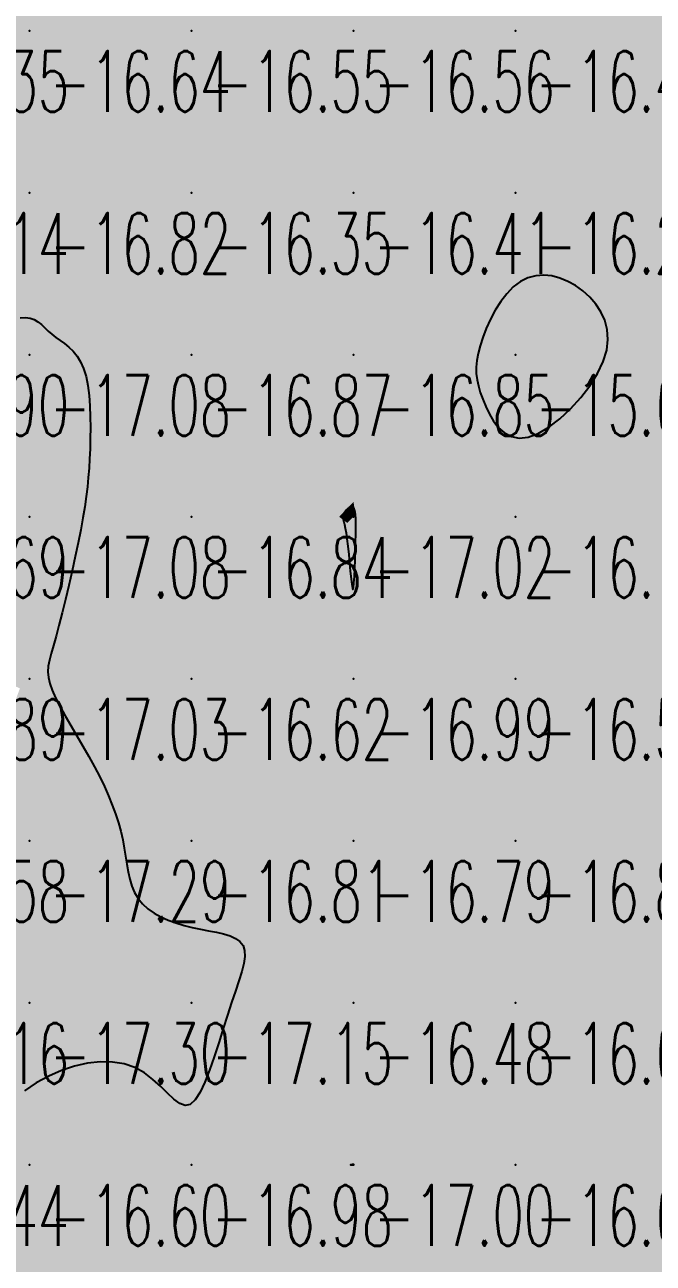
# Model space of a CAD drawing. Header units: millimetres. Extents: x 88261 to 90953, y 390274 to 392322.
# Drawn here: x 89470 to 89508.8, y 391281.2 to 391357.6 of the extents above; entities that cross this region are included whole.
import ezdxf
from ezdxf.enums import TextEntityAlignment as Align

# ---------------------------------------------------------------- set-up
doc = ezdxf.new("R2010")
doc.units = ezdxf.units.MM
doc.header["$LTSCALE"] = 25
for name, color, linetype in [('CN_03_00', 7, 'Continuous'), ('COTEAlt', 7, 'Continuous'), ('TN_COLORIAGE', 7, 'Continuous')]:
    doc.layers.add(name, color=color, linetype=linetype)
doc.styles.add('Simplex 1.0', font='Simplex.shx', dxfattribs={"width": 0.99, "height": 2.5})
doc.styles.get("Standard").update_dxf_attribs({"font": 'times.ttf'})

# ---------------------------------------------------------------- blocks, each defined once
blk = doc.blocks.new('COTE')
at = {"color": 0}
blk.add_point((0, 0), dxfattribs=at)
at = {"layer": 'COTEAlt'}
blk.add_attdef('ALT', text='', height=3.75, dxfattribs=at).set_placement((1.25, -1.25), align=Align.TOP_LEFT)

msp = doc.modelspace()

# ---------------------------------------------------------------- linework, layer by layer
at = {"layer": 'CN_03_00', "flags": 128}
for points, elevation in [([(89505.881, 391337.517), (89505.956, 391338.176), (89505.911, 391338.793), (89505.762, 391339.365), (89505.523, 391339.891), (89505.209, 391340.37), (89504.835, 391340.8), (89504.415, 391341.179), (89503.962, 391341.505), (89503.486, 391341.772), (89502.994, 391341.973), (89502.493, 391342.102), (89501.991, 391342.151), (89501.495, 391342.115), (89501.012, 391341.985), (89500.55, 391341.756), (89500.115, 391341.425), (89499.711, 391341.008), (89499.339, 391340.524), (89499.003, 391339.992), (89498.705, 391339.433), (89498.447, 391338.866), (89498.232, 391338.312), (89498.062, 391337.789), (89497.938, 391337.312), (89497.859, 391336.876), (89497.824, 391336.47), (89497.83, 391336.082), (89497.876, 391335.702), (89497.959, 391335.318), (89498.078, 391334.92), (89498.23, 391334.496), (89498.415, 391334.043), (89498.637, 391333.581), (89498.9, 391333.137), (89499.21, 391332.739), (89499.573, 391332.414), (89499.993, 391332.19), (89500.475, 391332.095), (89501.025, 391332.155), (89501.642, 391332.389), (89502.304, 391332.778), (89502.983, 391333.295), (89503.652, 391333.912), (89504.283, 391334.6), (89504.849, 391335.332), (89505.321, 391336.08), (89505.671, 391336.816), (89505.881, 391337.517)], -16), ([(89490.388, 391326.525), (89490.391, 391326.811), (89490.39, 391327.023), (89490.387, 391327.175), (89490.381, 391327.282), (89490.373, 391327.357), (89490.364, 391327.415), (89490.354, 391327.469), (89490.343, 391327.531), (89490.329, 391327.599), (89490.312, 391327.668), (89490.289, 391327.734), (89490.26, 391327.792), (89490.223, 391327.837), (89490.178, 391327.865), (89490.121, 391327.87), (89490.053, 391327.85), (89489.978, 391327.808), (89489.899, 391327.747), (89489.821, 391327.673), (89489.747, 391327.59), (89489.682, 391327.502), (89489.631, 391327.413), (89489.597, 391327.328), (89489.583, 391327.249), (89489.588, 391327.165), (89489.609, 391327.065), (89489.642, 391326.936), (89489.685, 391326.765), (89489.736, 391326.539), (89489.79, 391326.247), (89489.846, 391325.876), (89489.9, 391325.421), (89489.952, 391324.911), (89490.002, 391324.383), (89490.05, 391323.872), (89490.095, 391323.417), (89490.138, 391323.053), (89490.177, 391322.818), (89490.213, 391322.747), (89490.247, 391322.866), (89490.276, 391323.148), (89490.303, 391323.555), (89490.326, 391324.051), (89490.345, 391324.596), (89490.362, 391325.153), (89490.374, 391325.684), (89490.383, 391326.151), (89490.388, 391326.525)], -17), ([(89490.265, 391287.243), (89490.266, 391287.245), (89490.266, 391287.247), (89490.267, 391287.249), (89490.267, 391287.251), (89490.267, 391287.253), (89490.266, 391287.254), (89490.265, 391287.255), (89490.264, 391287.256), (89490.262, 391287.256), (89490.258, 391287.255), (89490.253, 391287.255), (89490.246, 391287.254), (89490.236, 391287.253), (89490.222, 391287.252), (89490.206, 391287.251), (89490.185, 391287.25), (89490.162, 391287.248), (89490.138, 391287.247), (89490.115, 391287.245), (89490.094, 391287.244), (89490.077, 391287.243), (89490.066, 391287.241), (89490.061, 391287.24), (89490.064, 391287.238), (89490.075, 391287.237), (89490.091, 391287.236), (89490.11, 391287.235), (89490.132, 391287.234), (89490.155, 391287.232), (89490.177, 391287.231), (89490.196, 391287.23), (89490.211, 391287.23), (89490.223, 391287.229), (89490.232, 391287.228), (89490.239, 391287.228), (89490.243, 391287.228), (89490.246, 391287.228), (89490.248, 391287.228), (89490.25, 391287.228), (89490.252, 391287.229), (89490.254, 391287.23), (89490.255, 391287.231), (89490.257, 391287.233), (89490.259, 391287.234), (89490.261, 391287.236), (89490.262, 391287.238), (89490.264, 391287.24), (89490.265, 391287.243)], -17)]:
    msp.add_lwpolyline(points, close=True, dxfattribs=dict(at, elevation=elevation))
at = {"layer": 'CN_03_00', "elevation": -17, "flags": 128}
msp.add_lwpolyline([(89469.674, 391339.514), (89470.003, 391339.545), (89470.288, 391339.508), (89470.539, 391339.413), (89470.765, 391339.274), (89470.977, 391339.101), (89471.183, 391338.907), (89471.394, 391338.704), (89471.62, 391338.503), (89471.867, 391338.312), (89472.13, 391338.124), (89472.401, 391337.926), (89472.672, 391337.708), (89472.934, 391337.457), (89473.18, 391337.161), (89473.4, 391336.81), (89473.587, 391336.39), (89473.734, 391335.895), (89473.845, 391335.336), (89473.923, 391334.726), (89473.972, 391334.08), (89473.998, 391333.413), (89474.005, 391332.741), (89473.997, 391332.076), (89473.979, 391331.435), (89473.954, 391330.826), (89473.92, 391330.241), (89473.875, 391329.666), (89473.818, 391329.087), (89473.744, 391328.489), (89473.652, 391327.858), (89473.54, 391327.181), (89473.405, 391326.443), (89473.245, 391325.637), (89473.066, 391324.78), (89472.872, 391323.894), (89472.669, 391323.004), (89472.464, 391322.132), (89472.26, 391321.302), (89472.064, 391320.537), (89471.882, 391319.86), (89471.718, 391319.287), (89471.58, 391318.803), (89471.474, 391318.387), (89471.406, 391318.015), (89471.382, 391317.667), (89471.409, 391317.319), (89471.494, 391316.949), (89471.642, 391316.535), (89471.857, 391316.061), (89472.129, 391315.532), (89472.446, 391314.958), (89472.795, 391314.351), (89473.163, 391313.721), (89473.538, 391313.079), (89473.907, 391312.436), (89474.257, 391311.802), (89474.577, 391311.187), (89474.867, 391310.591), (89475.126, 391310.011), (89475.356, 391309.447), (89475.558, 391308.896), (89475.731, 391308.356), (89475.877, 391307.826), (89475.996, 391307.304), (89476.091, 391306.789), (89476.171, 391306.284), (89476.247, 391305.792), (89476.33, 391305.318), (89476.431, 391304.865), (89476.56, 391304.437), (89476.729, 391304.038), (89476.949, 391303.672), (89477.227, 391303.341), (89477.559, 391303.044), (89477.938, 391302.781), (89478.358, 391302.548), (89478.81, 391302.345), (89479.287, 391302.169), (89479.783, 391302.019), (89480.289, 391301.892), (89480.799, 391301.786), (89481.299, 391301.691), (89481.779, 391301.597), (89482.225, 391301.494), (89482.625, 391301.371), (89482.967, 391301.217), (89483.238, 391301.021), (89483.426, 391300.775), (89483.521, 391300.467), (89483.533, 391300.096), (89483.471, 391299.662), (89483.347, 391299.161), (89483.173, 391298.594), (89482.96, 391297.96), (89482.718, 391297.257), (89482.461, 391296.484), (89482.196, 391295.648), (89481.925, 391294.777), (89481.648, 391293.911), (89481.366, 391293.088), (89481.077, 391292.343), (89480.781, 391291.716), (89480.478, 391291.243), (89480.168, 391290.963), (89479.85, 391290.898), (89479.515, 391291.02), (89479.158, 391291.286), (89478.77, 391291.651), (89478.342, 391292.073), (89477.868, 391292.509), (89477.339, 391292.914), (89476.748, 391293.246), (89476.09, 391293.47), (89475.376, 391293.584), (89474.618, 391293.594), (89473.831, 391293.505), (89473.028, 391293.325), (89472.223, 391293.06), (89471.429, 391292.714), (89470.661, 391292.296), (89469.929, 391291.811)], dxfattribs=at)
at = {"layer": 'TN_COLORIAGE', "color": 183}
for points in [[(89465.176, 391357.239, -16.561), (89464.714, 391361.705, -16.561), (89470.249, 391357.239, -16.561), (89470.249, 391367.239, -16.561)], [(89470.249, 391357.239, -16.955), (89480.249, 391357.239, -16.955), (89480.249, 391367.239, -16.955)], [(89470.249, 391367.239, -16.955), (89470.249, 391357.239, -16.955), (89480.249, 391367.239, -16.955)], [(89480.249, 391357.239, -16.851), (89490.249, 391357.239, -16.851), (89490.249, 391367.239, -16.851)], [(89480.249, 391367.239, -16.851), (89480.249, 391357.239, -16.851), (89490.249, 391367.239, -16.851)], [(89490.249, 391357.239, -16.003), (89500.249, 391357.239, -16.003), (89500.249, 391367.239, -16.003)], [(89490.249, 391367.239, -16.003), (89490.249, 391357.239, -16.003), (89500.249, 391367.239, -16.003)], [(89500.249, 391357.239, -16.338), (89510.249, 391357.239, -16.338), (89510.249, 391367.239, -16.338)], [(89500.249, 391367.239, -16.338), (89500.249, 391357.239, -16.338), (89510.249, 391367.239, -16.338)], [(89464.709, 391347.239, -16.635), (89463.083, 391350.074, -16.635), (89470.249, 391347.239, -16.635), (89470.249, 391357.239, -16.635)], [(89463.083, 391350.074, -16.635), (89465.176, 391357.239, -16.635), (89470.249, 391357.239, -16.635)], [(89470.249, 391347.239, -16.548), (89480.249, 391347.239, -16.548), (89480.249, 391357.239, -16.548)], [(89470.249, 391357.239, -16.548), (89470.249, 391347.239, -16.548), (89480.249, 391357.239, -16.548)], [(89480.249, 391347.239, -16.556), (89490.249, 391347.239, -16.556), (89490.249, 391357.239, -16.556)], [(89480.249, 391357.239, -16.556), (89480.249, 391347.239, -16.556), (89490.249, 391357.239, -16.556)], [(89490.249, 391347.239, -16.456), (89500.249, 391347.239, -16.456), (89500.249, 391357.239, -16.456)], [(89490.249, 391357.239, -16.456), (89490.249, 391347.239, -16.456), (89500.249, 391357.239, -16.456)], [(89500.249, 391347.239, -16.454), (89510.249, 391347.239, -16.454), (89510.249, 391357.239, -16.454)], [(89500.249, 391357.239, -16.454), (89500.249, 391347.239, -16.454), (89510.249, 391357.239, -16.454)], [(89465.688, 391337.239, -16.821), (89470.249, 391340.373, -16.821), (89460.249, 391337.239, -16.821), (89470.249, 391347.239, -16.821)], [(89460.249, 391341.274, -16.821), (89464.709, 391347.239, -16.821), (89460.249, 391337.239, -16.821), (89470.249, 391347.239, -16.821)], [(89470.249, 391340.373, -16.346), (89471.36, 391338.351, -16.346), (89470.249, 391347.239, -16.346), (89480.249, 391347.239, -16.346)], [(89474.03, 391337.239, -16.346), (89471.36, 391338.351, -16.346), (89480.249, 391337.239, -16.346), (89480.249, 391347.239, -16.346)], [(89480.249, 391337.239, -16.412), (89490.249, 391337.239, -16.412), (89490.249, 391347.239, -16.412)], [(89480.249, 391347.239, -16.412), (89480.249, 391337.239, -16.412), (89490.249, 391347.239, -16.412)], [(89490.249, 391337.239, -16), (89497.557, 391337.239, -16), (89500.249, 391347.239, -16), (89500.249, 391342.891, -16)], [(89490.249, 391347.239, -16.241), (89490.249, 391337.239, -16.241), (89500.249, 391347.239, -16.241)], [(89510.249, 391347.239, -16), (89504.745, 391341.736, -16), (89500.249, 391347.239, -16), (89500.249, 391342.891, -16)], [(89510.249, 391347.239, -16), (89504.745, 391341.736, -16), (89510.249, 391337.239, -16), (89507.259, 391337.239, -16)], [(89474.042, 391331.032, -16.842), (89473.677, 391327.239, -16.842), (89480.249, 391337.239, -16.842), (89480.249, 391327.239, -16.842)], [(89474.03, 391337.239, -16.865), (89474.042, 391331.032, -16.865), (89480.249, 391337.239, -16.865)], [(89490.249, 391328.157, -16.842), (89489.367, 391327.239, -16.842), (89490.249, 391337.239, -16.842), (89480.249, 391327.239, -16.842)], [(89480.249, 391337.239, -16.849), (89480.249, 391327.239, -16.849), (89490.249, 391337.239, -16.849)], [(89490.249, 391328.157, -16), (89490.364, 391327.354, -16), (89490.249, 391337.239, -16), (89497.894, 391334.884, -16)], [(89497.894, 391334.884, -16.849), (89497.557, 391337.239, -16.849), (89490.249, 391337.239, -16.849)], [(89500.249, 391327.239, -16.133), (89510.249, 391327.239, -16.133), (89510.249, 391337.239, -16.133)], [(89510.249, 391337.239, -16), (89507.259, 391337.239, -16), (89500.249, 391327.239, -16), (89500.249, 391330.201, -16)], [(89490.421, 391327.239, -16), (89490.364, 391327.354, -16), (89500.249, 391327.239, -16), (89497.894, 391334.884, -16)], [(89497.894, 391334.884, -16.132), (89500.249, 391330.201, -16.132), (89500.249, 391327.239, -16.132)], [(89471.679, 391318.67, -16.618), (89470.894, 391317.239, -16.618), (89480.249, 391327.239, -16.618), (89480.249, 391317.239, -16.618)], [(89471.679, 391318.67, -16.842), (89473.677, 391327.239, -16.842), (89480.249, 391327.239, -16.842)], [(89489.367, 391327.239, -16.618), (89489.864, 391326.855, -16.618), (89480.249, 391327.239, -16.618), (89480.249, 391317.239, -16.618)], [(89490.249, 391317.239, -16.132), (89500.249, 391317.239, -16.132), (89500.249, 391327.239, -16.132)], [(89490.249, 391320.597, -16.132), (89490.421, 391327.239, -16.132), (89490.249, 391317.239, -16.132), (89500.249, 391327.239, -16.132)], [(89500.249, 391317.239, -16.054), (89510.249, 391317.239, -16.054), (89510.249, 391327.239, -16.054)], [(89500.249, 391327.239, -16.054), (89500.249, 391317.239, -16.054), (89510.249, 391327.239, -16.054)], [(89490.249, 391320.597, -16.618), (89489.864, 391326.855, -16.618), (89490.249, 391317.239, -16.618), (89480.249, 391317.239, -16.618)], [(89470.894, 391317.239, -16.618), (89474.593, 391311.584, -16.618), (89480.249, 391317.239, -16.618)], [(89476.273, 391307.239, -16.618), (89474.593, 391311.584, -16.618), (89480.249, 391307.239, -16.618), (89480.249, 391317.239, -16.618)], [(89480.249, 391307.239, -16.992), (89490.249, 391307.239, -16.992), (89490.249, 391317.239, -16.992)], [(89480.249, 391317.239, -16.992), (89480.249, 391307.239, -16.992), (89490.249, 391317.239, -16.992)], [(89490.249, 391307.239, -16.554), (89500.249, 391307.239, -16.554), (89500.249, 391317.239, -16.554)], [(89490.249, 391317.239, -16.554), (89490.249, 391307.239, -16.554), (89500.249, 391317.239, -16.554)], [(89500.249, 391307.239, -16.507), (89510.249, 391307.239, -16.507), (89510.249, 391317.239, -16.507)], [(89500.249, 391317.239, -16.507), (89500.249, 391307.239, -16.507), (89510.249, 391317.239, -16.507)], [(89476.273, 391307.239, -16.807), (89476.293, 391303.283, -16.807), (89480.249, 391307.239, -16.807)], [(89480.249, 391301.658, -16.807), (89476.293, 391303.283, -16.807), (89480.249, 391307.239, -16.807)], [(89480.249, 391301.658, -16.788), (89484.447, 391301.437, -16.788), (89480.249, 391307.239, -16.788), (89490.249, 391307.239, -16.788)], [(89484.447, 391301.437, -16.478), (89482.517, 391297.239, -16.478), (89490.249, 391307.239, -16.478), (89490.249, 391297.239, -16.478)], [(89490.249, 391297.239, -16.88), (89500.249, 391297.239, -16.88), (89500.249, 391307.239, -16.88)], [(89490.249, 391307.239, -16.88), (89490.249, 391297.239, -16.88), (89500.249, 391307.239, -16.88)], [(89500.249, 391297.239, -16.95), (89510.249, 391297.239, -16.95), (89510.249, 391307.239, -16.95)], [(89500.249, 391307.239, -16.95), (89500.249, 391297.239, -16.95), (89510.249, 391307.239, -16.95)], [(89489.97, 391287.239, -16.478), (89490.249, 391287.252, -16.478), (89480.249, 391287.239, -16.478), (89490.249, 391297.239, -16.478)], [(89480.249, 391288.512, -16.478), (89482.517, 391297.239, -16.478), (89480.249, 391287.239, -16.478), (89490.249, 391297.239, -16.478)], [(89490.269, 391287.26, -16.478), (89490.249, 391287.252, -16.478), (89500.249, 391297.239, -16.478), (89490.249, 391297.239, -16.478)], [(89490.269, 391287.26, -16.624), (89490.266, 391287.239, -16.624), (89500.249, 391297.239, -16.624), (89500.249, 391287.239, -16.624)], [(89500.249, 391287.239, -16.693), (89510.249, 391287.239, -16.693), (89510.249, 391297.239, -16.693)], [(89500.249, 391297.239, -16.693), (89500.249, 391287.239, -16.693), (89510.249, 391297.239, -16.693)], [(89480.249, 391288.512, -16.596), (89477.498, 391294.488, -16.596), (89480.249, 391287.239, -16.596), (89470.249, 391287.239, -16.596)], [(89477.498, 391294.488, -16.596), (89470.249, 391293.012, -16.596), (89470.249, 391287.239, -16.596)], [(89470.249, 391293.012, -16.596), (89465.472, 391287.239, -16.596), (89470.249, 391287.239, -16.596)], [(89465.996, 391277.239, -16.596), (89465.356, 391282.346, -16.596), (89470.249, 391277.239, -16.596), (89470.249, 391287.239, -16.596)], [(89465.356, 391282.346, -16.596), (89465.472, 391287.239, -16.596), (89470.249, 391287.239, -16.596)], [(89470.249, 391277.239, -16.978), (89480.249, 391277.239, -16.978), (89480.249, 391287.239, -16.978)], [(89470.249, 391287.239, -16.978), (89470.249, 391277.239, -16.978), (89480.249, 391287.239, -16.978)], [(89489.97, 391287.239, -16.344), (89490.239, 391287.23, -16.344), (89480.249, 391287.239, -16.344), (89480.249, 391277.239, -16.344)], [(89490.249, 391287.225, -16.344), (89490.239, 391287.23, -16.344), (89490.249, 391277.239, -16.344), (89480.249, 391277.239, -16.344)], [(89490.249, 391277.239, -16.624), (89500.249, 391277.239, -16.624), (89500.249, 391287.239, -16.624)], [(89490.266, 391287.239, -16.555), (89490.249, 391287.225, -16.555), (89500.249, 391287.239, -16.555), (89490.249, 391277.239, -16.555)], [(89500.249, 391277.239, -16.814), (89510.249, 391277.239, -16.814), (89510.249, 391287.239, -16.814)], [(89500.249, 391287.239, -16.814), (89500.249, 391277.239, -16.814), (89510.249, 391287.239, -16.814)]]:
    msp.add_solid(points, dxfattribs=at)
at = {"layer": 'TN_COLORIAGE', "color": 241}
for points in [[(89500.249, 391342.891, -15.687), (89497.557, 391337.239, -15.687), (89500.249, 391337.239, -15.687)], [(89500.249, 391342.891, -15.687), (89504.745, 391341.736, -15.687), (89500.249, 391337.239, -15.687)], [(89507.259, 391337.239, -15.687), (89504.745, 391341.736, -15.687), (89500.249, 391337.239, -15.687)], [(89497.557, 391337.239, -15.687), (89497.894, 391334.884, -15.687), (89500.249, 391337.239, -15.687)], [(89500.249, 391330.201, -15.687), (89497.894, 391334.884, -15.687), (89500.249, 391337.239, -15.687)], [(89500.249, 391330.201, -15.687), (89507.259, 391337.239, -15.687), (89500.249, 391337.239, -15.687)]]:
    msp.add_solid(points, dxfattribs=at)
at = {"layer": 'TN_COLORIAGE', "color": 193}
for points in [[(89470.249, 391340.373, -17.082), (89465.688, 391337.239, -17.082), (89470.249, 391337.239, -17.082)], [(89471.36, 391338.351, -17.082), (89470.249, 391340.373, -17.082), (89470.249, 391337.239, -17.082)], [(89471.36, 391338.351, -17.082), (89474.03, 391337.239, -17.082), (89470.249, 391337.239, -17.082)], [(89460.249, 391327.239, -17.082), (89470.249, 391327.239, -17.082), (89470.249, 391337.239, -17.082)], [(89460.249, 391327.239, -17), (89460.249, 391336.008, -17), (89470.249, 391337.239, -17), (89465.688, 391337.239, -17)], [(89470.249, 391327.239, -17), (89474.042, 391331.032, -17), (89470.249, 391337.239, -17), (89474.03, 391337.239, -17)], [(89473.677, 391327.239, -17.082), (89474.042, 391331.032, -17.082), (89470.249, 391327.239, -17.082)], [(89489.367, 391327.239, -17.015), (89490.249, 391328.157, -17.015), (89490.249, 391327.239, -17.015)], [(89490.364, 391327.354, -17.015), (89490.249, 391328.157, -17.015), (89490.249, 391327.239, -17.015)], [(89460.249, 391327.239, -17), (89460.249, 391318.629, -17), (89470.249, 391327.239, -17), (89466.018, 391323.008, -17)], [(89470.249, 391327.239, -17), (89466.018, 391323.008, -17), (89470.249, 391317.239, -17), (89468.348, 391317.239, -17)], [(89470.249, 391327.239, -17), (89473.677, 391327.239, -17), (89470.249, 391317.239, -17), (89471.679, 391318.67, -17)], [(89489.864, 391326.855, -17.015), (89489.367, 391327.239, -17.015), (89490.249, 391327.239, -17.015)], [(89489.864, 391326.855, -17.015), (89490.249, 391320.597, -17.015), (89490.249, 391327.239, -17.015)], [(89490.364, 391327.354, -17.015), (89490.421, 391327.239, -17.015), (89490.249, 391327.239, -17.015)], [(89490.421, 391327.239, -17.015), (89490.249, 391320.597, -17.015), (89490.249, 391327.239, -17.015)], [(89470.894, 391317.239, -17.026), (89471.679, 391318.67, -17.026), (89470.249, 391317.239, -17.026)], [(89470.249, 391307.239, -17), (89466.115, 391307.239, -17), (89470.249, 391317.239, -17), (89469.653, 391316.644, -17)], [(89469.653, 391316.644, -17.026), (89468.348, 391317.239, -17.026), (89470.249, 391317.239, -17.026)], [(89470.249, 391307.239, -17), (89474.593, 391311.584, -17), (89470.249, 391317.239, -17), (89470.894, 391317.239, -17)], [(89474.593, 391311.584, -17.293), (89476.273, 391307.239, -17.293), (89470.249, 391307.239, -17.293)], [(89460.249, 391297.239, -17.293), (89470.249, 391297.239, -17.293), (89470.249, 391307.239, -17.293)], [(89470.249, 391307.239, -17), (89466.115, 391307.239, -17), (89460.249, 391297.239, -17), (89460.249, 391299.995, -17)], [(89470.249, 391297.239, -17), (89476.293, 391303.283, -17), (89470.249, 391307.239, -17), (89476.273, 391307.239, -17)], [(89470.249, 391297.239, -17), (89476.293, 391303.283, -17), (89480.249, 391297.239, -17), (89480.249, 391301.658, -17)], [(89484.447, 391301.437, -17.153), (89480.249, 391301.658, -17.153), (89480.249, 391297.239, -17.153)], [(89482.517, 391297.239, -17.153), (89484.447, 391301.437, -17.153), (89480.249, 391297.239, -17.153)], [(89460.249, 391287.239, -17), (89465.472, 391287.239, -17), (89470.249, 391297.239, -17), (89470.249, 391293.012, -17)], [(89460.249, 391297.239, -17.296), (89460.249, 391287.239, -17.296), (89470.249, 391297.239, -17.296)], [(89470.249, 391297.239, -17), (89470.249, 391293.012, -17), (89480.249, 391297.239, -17), (89477.498, 391294.488, -17)], [(89477.498, 391294.488, -17.153), (89480.249, 391288.512, -17.153), (89480.249, 391297.239, -17.153)], [(89482.517, 391297.239, -17.153), (89480.249, 391288.512, -17.153), (89480.249, 391297.239, -17.153)], [(89490.249, 391287.252, -17.001), (89489.97, 391287.239, -17.001), (89490.249, 391287.239, -17.001)], [(89490.239, 391287.23, -17.001), (89489.97, 391287.239, -17.001), (89490.249, 391287.239, -17.001)], [(89490.239, 391287.23, -17.001), (89490.249, 391287.225, -17.001), (89490.249, 391287.239, -17.001)], [(89490.266, 391287.239, -17.001), (89490.269, 391287.26, -17.001), (89490.249, 391287.239, -17.001)], [(89490.249, 391287.252, -17.001), (89490.269, 391287.26, -17.001), (89490.249, 391287.239, -17.001)], [(89490.249, 391287.225, -17.001), (89490.266, 391287.239, -17.001), (89490.249, 391287.239, -17.001)]]:
    msp.add_solid(points, dxfattribs=at)

# ---------------------------------------------------------------- block references
at = {"layer": 'COTEAlt'}
ref = msp.add_blockref('COTE', (89460.249, 391357.239), dxfattribs=at)
ref.add_attrib('ALT', '-17.35', dxfattribs={"height": 3.75, "style": 'Simplex 1.0', "width": 0.6}).set_placement((89461.499, 391355.989), align=Align.TOP_LEFT)
ref = msp.add_blockref('COTE', (89470.249, 391357.239), dxfattribs=at)
ref.add_attrib('ALT', '-16.64', dxfattribs={"height": 3.75, "style": 'Simplex 1.0', "width": 0.6}).set_placement((89471.499, 391355.989), align=Align.TOP_LEFT)
ref = msp.add_blockref('COTE', (89480.249, 391357.239), dxfattribs=at)
ref.add_attrib('ALT', '-16.55', dxfattribs={"height": 3.75, "style": 'Simplex 1.0', "width": 0.6}).set_placement((89481.499, 391355.989), align=Align.TOP_LEFT)
ref = msp.add_blockref('COTE', (89490.249, 391357.239), dxfattribs=at)
ref.add_attrib('ALT', '-16.56', dxfattribs={"height": 3.75, "style": 'Simplex 1.0', "width": 0.6}).set_placement((89491.499, 391355.989), align=Align.TOP_LEFT)
ref = msp.add_blockref('COTE', (89500.249, 391357.239), dxfattribs=at)
ref.add_attrib('ALT', '-16.46', dxfattribs={"height": 3.75, "style": 'Simplex 1.0', "width": 0.6}).set_placement((89501.499, 391355.989), align=Align.TOP_LEFT)
ref = msp.add_blockref('COTE', (89460.249, 391347.239), dxfattribs=at)
ref.add_attrib('ALT', '-17.14', dxfattribs={"height": 3.75, "style": 'Simplex 1.0', "width": 0.6}).set_placement((89461.499, 391345.989), align=Align.TOP_LEFT)
ref = msp.add_blockref('COTE', (89470.249, 391347.239), dxfattribs=at)
ref.add_attrib('ALT', '-16.82', dxfattribs={"height": 3.75, "style": 'Simplex 1.0', "width": 0.6}).set_placement((89471.499, 391345.989), align=Align.TOP_LEFT)
ref = msp.add_blockref('COTE', (89480.249, 391347.239), dxfattribs=at)
ref.add_attrib('ALT', '-16.35', dxfattribs={"height": 3.75, "style": 'Simplex 1.0', "width": 0.6}).set_placement((89481.499, 391345.989), align=Align.TOP_LEFT)
ref = msp.add_blockref('COTE', (89490.249, 391347.239), dxfattribs=at)
ref.add_attrib('ALT', '-16.41', dxfattribs={"height": 3.75, "style": 'Simplex 1.0', "width": 0.6}).set_placement((89491.499, 391345.989), align=Align.TOP_LEFT)
ref = msp.add_blockref('COTE', (89500.249, 391347.239), dxfattribs=at)
ref.add_attrib('ALT', '-16.24', dxfattribs={"height": 3.75, "style": 'Simplex 1.0', "width": 0.6}).set_placement((89501.499, 391345.989), align=Align.TOP_LEFT)
ref = msp.add_blockref('COTE', (89460.249, 391337.239), dxfattribs=at)
ref.add_attrib('ALT', '-16.90', dxfattribs={"height": 3.75, "style": 'Simplex 1.0', "width": 0.6}).set_placement((89461.499, 391335.989), align=Align.TOP_LEFT)
ref = msp.add_blockref('COTE', (89470.249, 391337.239), dxfattribs=at)
ref.add_attrib('ALT', '-17.08', dxfattribs={"height": 3.75, "style": 'Simplex 1.0', "width": 0.6}).set_placement((89471.499, 391335.989), align=Align.TOP_LEFT)
ref = msp.add_blockref('COTE', (89480.249, 391337.239), dxfattribs=at)
ref.add_attrib('ALT', '-16.87', dxfattribs={"height": 3.75, "style": 'Simplex 1.0', "width": 0.6}).set_placement((89481.499, 391335.989), align=Align.TOP_LEFT)
ref = msp.add_blockref('COTE', (89490.249, 391337.239), dxfattribs=at)
ref.add_attrib('ALT', '-16.85', dxfattribs={"height": 3.75, "style": 'Simplex 1.0', "width": 0.6}).set_placement((89491.499, 391335.989), align=Align.TOP_LEFT)
ref = msp.add_blockref('COTE', (89500.249, 391337.239), dxfattribs=at)
ref.add_attrib('ALT', '-15.69', dxfattribs={"height": 3.75, "style": 'Simplex 1.0', "width": 0.6}).set_placement((89501.499, 391335.989), align=Align.TOP_LEFT)
ref = msp.add_blockref('COTE', (89460.249, 391327.239), dxfattribs=at)
ref.add_attrib('ALT', '-17.69', dxfattribs={"height": 3.75, "style": 'Simplex 1.0', "width": 0.6}).set_placement((89461.499, 391325.989), align=Align.TOP_LEFT)
ref = msp.add_blockref('COTE', (89470.249, 391327.239), dxfattribs=at)
ref.add_attrib('ALT', '-17.08', dxfattribs={"height": 3.75, "style": 'Simplex 1.0', "width": 0.6}).set_placement((89471.499, 391325.989), align=Align.TOP_LEFT)
ref = msp.add_blockref('COTE', (89480.249, 391327.239), dxfattribs=at)
ref.add_attrib('ALT', '-16.84', dxfattribs={"height": 3.75, "style": 'Simplex 1.0', "width": 0.6}).set_placement((89481.499, 391325.989), align=Align.TOP_LEFT)
ref = msp.add_blockref('COTE', (89490.249, 391327.239), dxfattribs=at)
ref.add_attrib('ALT', '-17.02', dxfattribs={"height": 3.75, "style": 'Simplex 1.0', "width": 0.6}).set_placement((89491.499, 391325.989), align=Align.TOP_LEFT)
ref = msp.add_blockref('COTE', (89500.249, 391327.239), dxfattribs=at)
ref.add_attrib('ALT', '-16.13', dxfattribs={"height": 3.75, "style": 'Simplex 1.0', "width": 0.6}).set_placement((89501.499, 391325.989), align=Align.TOP_LEFT)
ref = msp.add_blockref('COTE', (89460.249, 391317.239), dxfattribs=at)
ref.add_attrib('ALT', '-16.89', dxfattribs={"height": 3.75, "style": 'Simplex 1.0', "width": 0.6}).set_placement((89461.499, 391315.989), align=Align.TOP_LEFT)
ref = msp.add_blockref('COTE', (89470.249, 391317.239), dxfattribs=at)
ref.add_attrib('ALT', '-17.03', dxfattribs={"height": 3.75, "style": 'Simplex 1.0', "width": 0.6}).set_placement((89471.499, 391315.989), align=Align.TOP_LEFT)
ref = msp.add_blockref('COTE', (89480.249, 391317.239), dxfattribs=at)
ref.add_attrib('ALT', '-16.62', dxfattribs={"height": 3.75, "style": 'Simplex 1.0', "width": 0.6}).set_placement((89481.499, 391315.989), align=Align.TOP_LEFT)
ref = msp.add_blockref('COTE', (89490.249, 391317.239), dxfattribs=at)
ref.add_attrib('ALT', '-16.99', dxfattribs={"height": 3.75, "style": 'Simplex 1.0', "width": 0.6}).set_placement((89491.499, 391315.989), align=Align.TOP_LEFT)
ref = msp.add_blockref('COTE', (89500.249, 391317.239), dxfattribs=at)
ref.add_attrib('ALT', '-16.55', dxfattribs={"height": 3.75, "style": 'Simplex 1.0', "width": 0.6}).set_placement((89501.499, 391315.989), align=Align.TOP_LEFT)
ref = msp.add_blockref('COTE', (89460.249, 391307.239), dxfattribs=at)
ref.add_attrib('ALT', '-16.58', dxfattribs={"height": 3.75, "style": 'Simplex 1.0', "width": 0.6}).set_placement((89461.499, 391305.989), align=Align.TOP_LEFT)
ref = msp.add_blockref('COTE', (89470.249, 391307.239), dxfattribs=at)
ref.add_attrib('ALT', '-17.29', dxfattribs={"height": 3.75, "style": 'Simplex 1.0', "width": 0.6}).set_placement((89471.499, 391305.989), align=Align.TOP_LEFT)
ref = msp.add_blockref('COTE', (89480.249, 391307.239), dxfattribs=at)
ref.add_attrib('ALT', '-16.81', dxfattribs={"height": 3.75, "style": 'Simplex 1.0', "width": 0.6}).set_placement((89481.499, 391305.989), align=Align.TOP_LEFT)
ref = msp.add_blockref('COTE', (89490.249, 391307.239), dxfattribs=at)
ref.add_attrib('ALT', '-16.79', dxfattribs={"height": 3.75, "style": 'Simplex 1.0', "width": 0.6}).set_placement((89491.499, 391305.989), align=Align.TOP_LEFT)
ref = msp.add_blockref('COTE', (89500.249, 391307.239), dxfattribs=at)
ref.add_attrib('ALT', '-16.88', dxfattribs={"height": 3.75, "style": 'Simplex 1.0', "width": 0.6}).set_placement((89501.499, 391305.989), align=Align.TOP_LEFT)
ref = msp.add_blockref('COTE', (89460.249, 391297.239), dxfattribs=at)
ref.add_attrib('ALT', '-17.16', dxfattribs={"height": 3.75, "style": 'Simplex 1.0', "width": 0.6}).set_placement((89461.499, 391295.989), align=Align.TOP_LEFT)
ref = msp.add_blockref('COTE', (89470.249, 391297.239), dxfattribs=at)
ref.add_attrib('ALT', '-17.30', dxfattribs={"height": 3.75, "style": 'Simplex 1.0', "width": 0.6}).set_placement((89471.499, 391295.989), align=Align.TOP_LEFT)
ref = msp.add_blockref('COTE', (89480.249, 391297.239), dxfattribs=at)
ref.add_attrib('ALT', '-17.15', dxfattribs={"height": 3.75, "style": 'Simplex 1.0', "width": 0.6}).set_placement((89481.499, 391295.989), align=Align.TOP_LEFT)
ref = msp.add_blockref('COTE', (89490.249, 391297.239), dxfattribs=at)
ref.add_attrib('ALT', '-16.48', dxfattribs={"height": 3.75, "style": 'Simplex 1.0', "width": 0.6}).set_placement((89491.499, 391295.989), align=Align.TOP_LEFT)
ref = msp.add_blockref('COTE', (89500.249, 391297.239), dxfattribs=at)
ref.add_attrib('ALT', '-16.68', dxfattribs={"height": 3.75, "style": 'Simplex 1.0', "width": 0.6}).set_placement((89501.499, 391295.989), align=Align.TOP_LEFT)
ref = msp.add_blockref('COTE', (89460.249, 391287.239), dxfattribs=at)
ref.add_attrib('ALT', '-17.44', dxfattribs={"height": 3.75, "style": 'Simplex 1.0', "width": 0.6}).set_placement((89461.499, 391285.989), align=Align.TOP_LEFT)
ref = msp.add_blockref('COTE', (89470.249, 391287.239), dxfattribs=at)
ref.add_attrib('ALT', '-16.60', dxfattribs={"height": 3.75, "style": 'Simplex 1.0', "width": 0.6}).set_placement((89471.499, 391285.989), align=Align.TOP_LEFT)
ref = msp.add_blockref('COTE', (89480.249, 391287.239), dxfattribs=at)
ref.add_attrib('ALT', '-16.98', dxfattribs={"height": 3.75, "style": 'Simplex 1.0', "width": 0.6}).set_placement((89481.499, 391285.989), align=Align.TOP_LEFT)
ref = msp.add_blockref('COTE', (89490.249, 391287.239), dxfattribs=at)
ref.add_attrib('ALT', '-17.00', dxfattribs={"height": 3.75, "style": 'Simplex 1.0', "width": 0.6}).set_placement((89491.499, 391285.989), align=Align.TOP_LEFT)
ref = msp.add_blockref('COTE', (89500.249, 391287.239), dxfattribs=at)
ref.add_attrib('ALT', '-16.62', dxfattribs={"height": 3.75, "style": 'Simplex 1.0', "width": 0.6}).set_placement((89501.499, 391285.989), align=Align.TOP_LEFT)

doc.saveas('drawing.dxf')
